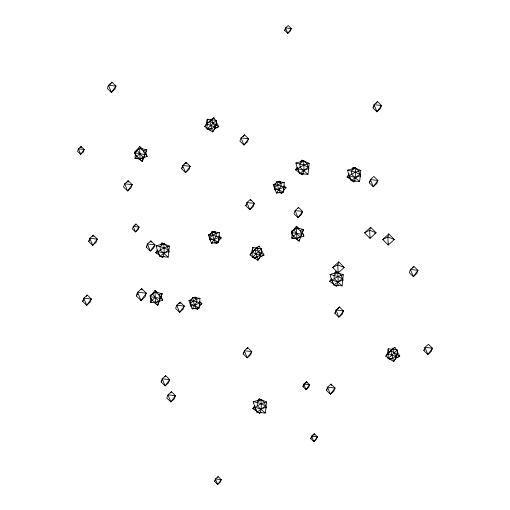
<?xml version="1.0" encoding="UTF-8"?>
<svg xmlns="http://www.w3.org/2000/svg" width="510" height="510" viewBox="0 0 510 510"><rect width="100%" height="100%" fill="white"/><g stroke="black" fill="none" stroke-linecap="round" stroke-linejoin="round"><path stroke-width="0.76" d="M207.36 125.218L206.901 123.828L207.207 119.193L216.348 120.347C216.846 124.523 215.124 128.686 212.657 131.969L208.756 129.387L207.028 128.985L206.901 123.828L213.913 117.759L215.392 120.462M391.195 359.773L388.027 358.6L388.206 348.808L397.347 349.968C397.845 354.138 396.123 358.3 393.656 361.59L385.77 356.222L387.874 352.525L388.206 348.808M191.167 306.497L190.332 305.076L190.217 303.648L190.734 300.645L192.703 297.381L199.99 298.312L199.219 308.014L192.168 308.933L188.955 300.658L191.741 299.134M210.547 240.777L209.706 239.356L209.597 237.928L210.114 234.925L212.083 231.661L219.37 232.592L218.599 242.295L211.542 243.213L208.329 234.938L211.114 233.414M275.413 190.625L274.578 189.197L274.463 187.776L274.979 184.773L276.949 181.503L284.236 182.44L283.464 192.136L276.414 193.06L273.201 184.786L275.986 183.262M168.784 252.265L169.371 246.075L162.027 242.926L160.656 244.583L156.085 245.782L157.66 251.328L159.834 256.358L168.16 257.187L168.976 251.251L167.21 246.553L163.895 243.601L160.656 244.583M265.914 408.159L266.5 401.969L259.156 398.82L257.786 400.478L253.215 401.676L254.783 407.222L256.963 412.246L265.283 413.081L266.105 407.139L264.333 402.447L261.024 399.496L257.786 400.478M308.575 169.486L309.156 163.296L301.812 160.146L300.447 161.804L295.876 163.002L297.445 168.542L299.619 173.572L307.944 174.407L308.76 168.466L306.994 163.774L303.686 160.822L300.447 161.804M334.656 284.899L336.186 286.193C339.297 282.361 337.639 276.841 337.837 272.276L330.027 274.456L331.602 280.003L333.776 285.026L342.102 285.861L343.313 274.75L339.048 273.226M360.181 176.613L360.761 170.423L353.417 167.274L352.053 168.931L347.482 170.136L349.05 175.676L351.224 180.706L359.55 181.534L360.366 175.599L358.6 170.907L355.291 167.956L352.053 168.931M199.142 306.14L199.678 302.8L193.354 300.919L188.955 300.658M218.522 240.42L219.058 237.08L212.727 235.206L208.329 234.938M284.236 182.44L280.921 183.326L277.599 185.047L274.463 187.776L283.464 192.136L283.923 186.921L277.599 185.047L273.201 184.786M143.157 157.195L142.366 161.504L138.969 158.91L134.952 158.463L135.367 154.734L134.755 151.591L139.6 148.257L146.823 149.832L142.366 161.504L139.313 158.737M158.431 301.703L157.775 305.292L154.371 302.698L150.361 302.251L150.769 298.516L150.157 295.379L155.008 292.045L162.231 293.613L157.775 305.292L154.715 302.526M299.395 239.745L299.134 241.185L295.73 238.591L291.72 238.144L292.134 234.409L291.516 231.266L296.367 227.932L303.59 229.506L299.134 241.185L296.074 238.412M342.726 280.94L342.918 279.92L341.152 275.228L338.391 272.767M192.436 298.752L192.703 297.381L196.675 299.198L199.99 298.312M211.816 233.032L212.083 231.661L216.049 233.484L219.37 232.592M261.751 250.856L260.298 256.575L257.907 260.336L250.027 254.962L252.125 251.264L252.463 247.554L261.604 248.714L261.751 250.856L264.027 255.006L259.947 256.925L257.907 260.336L254.93 249.396L259.163 246.12L260.642 248.823M338.748 261.872L337.786 264.919L338.13 273.003L344.218 267.425L338.748 261.872L332.66 267.457L338.13 273.003L338.512 271.792M370.63 227.237L369.673 230.278L370.011 238.368L376.099 232.783L370.63 227.237L364.542 232.821L370.011 238.368L370.394 237.15M388.83 233.905L387.874 236.952L388.212 245.042L394.3 239.458L388.83 233.905L382.742 239.49L388.212 245.042L388.594 243.825M136.297 152.018L136.992 149.978L139.612 146.555L142.449 149.13M151.929 295.124L152.394 293.766L155.014 290.343L157.858 292.912M293.295 231.017L293.76 229.659L296.38 226.236L299.217 228.805M88.651 241.459L89.779 238.285L93.247 235.161L97.263 239.107L96.135 242.288L92.673 245.406L88.651 241.459L89.569 240.204M82.658 301.346L83.787 298.165L87.255 295.048L91.271 298.994L90.142 302.175L86.681 305.292L82.658 301.346L83.576 300.084M146.274 247.152L147.403 243.978L150.864 240.854L154.887 244.806L153.759 247.981L150.297 251.105L146.274 247.152L147.192 245.897M136.297 295.921L137.611 292.224L141.646 288.59L146.332 293.186L145.012 296.89L140.977 300.524L136.297 295.921L137.63 294.091M181.522 168.67L182.65 165.489L186.118 162.371L190.134 166.317L189.006 169.498L185.544 172.616L181.522 168.67L182.44 167.407M284.663 30.364L285.53 27.91L288.207 25.5L291.312 28.547L290.439 31.002L287.767 33.405L284.663 30.364L285.549 29.146M161.071 381.971L162.199 378.79L165.667 375.672L169.69 379.618L168.555 382.8L165.093 385.917L161.071 381.971L161.989 380.709M245.769 205.708L246.897 202.534L250.359 199.416L254.382 203.362L253.253 206.537L249.792 209.661L245.769 205.708L246.687 204.453M243.174 353.927L244.309 350.746L247.771 347.629L251.793 351.575L250.665 354.756L247.197 357.873L243.174 353.927L244.099 352.665M214.576 481.453L215.443 478.998L218.121 476.595L221.225 479.636L220.352 482.09L217.674 484.5L214.576 481.453L215.462 480.235M369.253 182.771L370.381 179.596L373.849 176.473L377.865 180.425L376.737 183.6L373.275 186.724L369.253 182.771L370.171 181.515M302.927 386.58L303.794 384.126L306.472 381.722L309.576 384.769L308.703 387.224L306.025 389.627L302.927 386.58L303.813 385.369M334.84 313.255L335.969 310.074L339.43 306.956L343.453 310.902L342.325 314.083L338.857 317.201L334.84 313.255L335.758 311.992M326.387 390.367L327.516 387.192L330.984 384.068L335 388.021L333.871 391.195L330.41 394.319L326.387 390.367L327.305 389.111M310.724 438.606L311.597 436.152L314.268 433.742L317.373 436.789L316.5 439.244L313.828 441.654L310.724 438.606L312.05 436.783M423.829 350.574L424.957 347.393L428.425 344.275L432.442 348.222L431.313 351.403L427.852 354.52L423.829 350.574L424.747 349.312M138.312 149.564L136.992 149.978L134.742 152.911L135.367 154.734L136.839 156.717L140.078 158.706L143.59 157.641L144.7 154.626L145.803 153.395L145.605 152.656L146.823 149.832L143.329 150.839L139.6 148.257L140.078 158.706L138.969 158.91L138.803 158.278M153.714 293.352L152.394 293.766L150.144 296.699L150.769 298.516L152.248 300.505L155.486 302.487L158.992 301.423L160.102 298.407L161.205 297.177L161.013 296.438L162.231 293.613L158.731 294.627L155.008 292.045L155.486 302.487L154.371 302.698L162.531 300.288L161.013 296.438M300.358 237.316L301.461 234.3L302.57 233.07L302.373 232.33L303.896 236.181L296.845 238.38L295.73 238.591L300.358 237.316L296.463 233.299L293.76 229.659L291.51 232.592L292.134 234.409L293.607 236.391L296.845 238.38L296.367 227.932L300.09 230.514L302.57 233.07L303.896 236.181M302.679 231.623L303.59 229.506L302.067 229.43M208.188 128.992L204.771 126.601L206.875 122.904L207.207 119.193L208.558 119.691M214.034 242.581L216.922 243.601L218.038 241.714M194.661 308.301L197.542 309.321L198.288 308.065M278.906 192.429L281.788 193.449L282.534 192.187M214.697 128.565L212.657 131.969L209.674 121.036L218.777 126.646L214.697 128.565L218.777 126.646L216.501 122.489M397.5 352.11L399.776 356.26L396.04 357.829L393.656 361.59L390.673 350.657L394.906 347.38L396.391 350.083M161.185 244.233L162.027 242.926M300.556 162.103L301.812 160.146M352.161 169.237L353.417 167.274M335.127 272.907L335.969 271.601L337.199 272.251M257.474 401.434L259.156 398.82M157.386 250.085L155.671 252.654L159.12 254.981M295.876 163.002L303.852 165.036L308.187 167.223L299.619 173.572L299.485 172.584L295.456 169.875L297.171 167.299M349.203 173.789L347.061 177.002L351.09 179.718L351.224 180.706L359.792 174.35L355.457 172.17L347.482 170.136M330.027 274.456L338.009 276.497L342.344 278.677L333.776 285.026L333.642 284.044L329.613 281.329L331.328 278.76M254.943 405.335L252.801 408.548L256.823 411.264L254.783 407.222L261.197 403.716L266.5 401.969M215.041 128.214L214.786 126.665L216.03 124.905L216.348 120.347L207.028 128.985L211.803 128.667L214.786 126.665L211.682 119.563L206.901 123.828L204.771 126.601M254.005 257.754L257.053 257.027L260.036 255.032L261.286 253.266L261.604 248.714L252.278 257.346L255.453 258.519M396.04 357.829L395.779 356.286L397.029 354.52L397.347 349.968L388.027 358.6L392.802 358.288L395.779 356.286L392.681 349.184L391.501 349.605M110.096 84.673L111.932 82.155L115.955 86.101L114.826 89.282L111.358 92.399L107.342 88.453L108.471 85.272L111.932 82.155M80.217 147.658L81.103 146.446L84.207 149.494L83.334 151.948L80.656 154.351L77.558 151.304L78.425 148.85L81.103 146.446L81.657 147.817M126.767 182.593L128.144 180.706L132.166 184.652L131.038 187.833L127.57 190.95L123.554 187.004L124.682 183.823L128.144 180.706L128.724 182.127M92.329 236.423L93.247 235.161L93.821 236.589M134.621 225.847L135.953 224.03L139.052 227.071L138.184 229.525L135.507 231.935L132.409 228.888L133.276 226.434L135.953 224.03M86.337 296.304L87.255 295.048M184.741 164.258L186.118 162.371L186.692 163.793M149.946 242.116L150.864 240.854L151.445 242.282M243.13 136.693L244.507 134.806L248.529 138.752L247.401 141.933L243.933 145.05L239.917 141.104L241.045 137.923L244.507 134.806M140.754 289.814L141.646 288.59L142.207 289.973M178.825 303.998L180.202 302.111L184.225 306.057L183.096 309.238L179.635 312.356L175.612 308.41L176.74 305.229L180.202 302.111L180.782 303.533M164.749 376.935L165.667 375.672M297.668 208.717L298.586 207.462L302.608 211.408L301.48 214.589L298.012 217.706L293.99 213.76L295.124 210.579L298.586 207.462M373.339 107.234L374.257 105.978M376.093 103.46L377.476 101.566L381.493 105.513L380.364 108.694L376.903 111.811L372.88 107.865L374.008 104.684L377.476 101.566M170.531 392.968L171.449 391.712L175.465 395.658L174.337 398.833L170.875 401.956L166.853 398.01L167.981 394.829L171.449 391.712M246.853 348.885L247.771 347.629M337.594 309.474L339.43 306.956M217.234 477.806L218.121 476.595M305.139 383.545L306.472 381.722L307.026 383.093M412.501 268.266L413.878 266.379L417.9 270.325L416.772 273.507L413.31 276.624L409.288 272.678L410.416 269.497L413.878 266.379M312.936 435.565L314.268 433.742L314.829 435.119M250.027 254.962L254.93 249.396L264.027 255.006L259.947 256.925M385.77 356.222L390.673 350.657L399.776 356.26L395.69 358.179M334.598 273.258L335.969 271.601M160.714 256.23L162.244 257.518C165.355 253.687 163.697 248.166 163.895 243.601L160.019 246.604L156.085 245.782M257.333 411.691L259.367 413.406C262.484 409.575 260.827 404.054 261.024 399.496L257.148 402.498L253.215 401.676M218.414 241.083L221.289 237.889L219.204 235.945M283.279 190.931L286.155 187.731L284.076 185.787M199.04 306.803L201.915 303.609L199.831 301.665M137.26 158.355L134.952 158.463L139.695 153.625L144.7 154.626L143.329 150.839L145.803 153.395L147.129 156.5L138.969 158.91M151.897 302.175L150.361 302.251L155.097 297.406L160.102 298.407L158.731 294.627L161.205 297.177L162.531 300.288M294.799 237.991L291.72 238.144L296.463 233.299L301.461 234.3L300.09 230.514L303.59 229.506M258.137 248.657L256.932 247.93L252.15 252.189L252.278 257.346L257.053 257.027M388.359 354.839L387.893 353.443L392.681 349.184M304.891 161.772L303.686 160.822L299.803 163.825L300.18 167.395L307.944 174.407M356.496 168.906L355.291 167.956L351.409 170.952L351.785 174.522L359.55 181.534M337.837 272.276L333.961 275.279L334.337 278.849L342.102 285.861M256.963 412.246L265.525 405.896L261.197 403.716L257.148 402.498L257.518 406.068L265.283 413.081M295.456 169.875L303.852 165.036L309.156 163.296M277.976 182.013L279.27 181.139L280.353 181.987M213.11 232.165L214.404 231.298L215.488 232.139M329.613 281.329L338.009 276.497L343.313 274.75M210.579 119.786L213.913 117.759M219.944 238.705L221.289 237.889L219.058 237.08L213.83 239.783L211.542 243.213L212.727 242.62M255.829 248.147L259.163 246.12M200.57 304.425L201.915 303.609L199.678 302.8L194.45 305.503L192.168 308.933L193.347 308.34M391.578 349.407L394.906 347.38M162.244 257.518L164.054 256.422M303.845 173.642L302.028 174.732L299.995 173.017M355.451 180.769L353.634 181.866L351.6 180.145M336.186 286.193L338.602 284.733M259.367 413.406L261.184 412.316M212.083 231.661L213.83 239.783L215.564 242.562L216.705 241.976M192.703 297.381L194.45 305.503L196.191 308.282L197.325 307.689M277.593 192.468L276.414 193.06L281.144 186.061L280.921 183.326L276.949 181.503C277.905 185.64 277.867 190.867 281.788 193.449M364.542 232.821L369.673 230.278L376.099 232.783L374.818 233.421M382.742 239.49L387.874 236.952L394.3 239.458M332.66 267.457L337.786 264.919L344.218 267.425M308.76 168.466L303.82 170.455L297.445 168.542L299.485 172.584M168.976 251.251L164.029 253.24L159.834 256.358L159.7 255.37M360.366 175.599L355.419 177.588L349.05 175.676L347.061 177.002L348.591 177.333M342.918 279.92L337.971 281.915L331.602 280.003L333.298 283.369M266.105 407.139L261.158 409.135L254.783 407.222L252.801 408.548L254.324 408.88M293.76 229.659L295.736 229.028M211.803 128.667L208.756 129.387L210.197 130.152M389.755 359.008L392.802 358.288M360.761 170.423L355.457 172.17L349.05 175.676L351.09 179.718M169.371 246.075L164.067 247.822L155.671 252.654L157.195 252.985M274.578 189.197L278.696 189.631L283.923 186.921L286.155 187.731M209.706 239.356L213.83 239.783L218.599 242.295M190.332 305.076L194.45 305.503L199.219 308.014M143.59 157.641L139.695 153.625L134.742 152.911L136.839 156.717M296.463 233.299L291.51 232.592L293.607 236.391M158.992 301.423L155.097 297.406L150.144 296.699L152.248 300.505M214.786 126.665L210.789 125.632L206.901 123.828M260.298 256.575L260.036 255.032L256.045 253.993L252.15 252.189L252.463 247.554L253.814 248.058M395.779 356.286L391.788 355.253L387.893 353.443M215.564 242.562L216.922 243.601M196.191 308.282L197.542 309.321M196.108 297.859L195.024 297.018L196.101 298.063M163.895 243.601L165.1 244.558M261.024 399.496L262.229 400.446M168.16 257.187L160.395 250.174L160.019 246.604L164.067 247.822L168.402 250.002L164.029 253.24L157.66 251.328L159.356 254.694M279.27 181.139L280.347 182.191M214.404 231.298L215.475 232.343M296.38 226.236L298.375 228.193M139.612 146.555L141.608 148.518M155.014 290.343L157.016 292.306M136.992 149.978L139.695 153.625M152.394 293.766L155.097 297.406M352.971 180.572L353.634 181.866C356.745 178.035 355.087 172.514 355.291 167.956M301.365 173.445L302.028 174.732C305.139 170.901 303.482 165.38 303.686 160.822M256.932 247.93L260.036 255.032M291.516 231.266L292.128 232.636M150.157 295.379L150.762 296.743M330.984 384.068L331.557 385.496M250.359 199.416L250.939 200.838M145.605 152.656L147.129 156.5M216.272 236.219L213.83 239.783L209.597 237.928L212.727 235.206L216.049 233.484L216.272 236.219M196.898 301.939L194.45 305.503L190.217 303.648L193.354 300.919L196.675 299.198L196.898 301.939M115.955 86.101L111.358 92.399L108.471 85.272L115.955 86.101M84.207 149.494L80.656 154.351L78.425 148.85L84.207 149.494M132.166 184.652L127.57 190.95L124.682 183.823L132.166 184.652M97.263 239.107L92.673 245.406L89.779 238.285L97.263 239.107M139.052 227.071L135.507 231.935L133.276 226.434L139.052 227.071M91.271 298.994L86.681 305.292L83.787 298.165L91.271 298.994M190.134 166.317L185.544 172.616L182.65 165.489L190.134 166.317M291.312 28.547L287.767 33.405L285.53 27.91L291.312 28.547M154.887 244.806L150.297 251.105L147.403 243.978L154.887 244.806M248.529 138.752L243.933 145.05L241.045 137.923L248.529 138.752M146.332 293.186L140.977 300.524L137.611 292.224L146.332 293.186M254.382 203.362L249.792 209.661L246.897 202.534L254.382 203.362M184.225 306.057L179.635 312.356L176.74 305.229L184.225 306.057M169.69 379.618L165.093 385.917L162.199 378.79L169.69 379.618M302.608 211.408L298.012 217.706L295.124 210.579L302.608 211.408M381.493 105.513L376.903 111.811L374.008 104.684L381.493 105.513M175.465 395.658L170.875 401.956L167.981 394.829L175.465 395.658M251.793 351.575L247.197 357.873L244.309 350.746L251.793 351.575M377.865 180.425L373.275 186.724L370.381 179.596L377.865 180.425M343.453 310.902L338.857 317.201L335.969 310.074L343.453 310.902M221.225 479.636L217.674 484.5L215.443 478.998L221.225 479.636M309.576 384.769L306.025 389.627L303.794 384.126L309.576 384.769M417.9 270.325L413.31 276.624L410.416 269.497L417.9 270.325M335 388.021L330.41 394.319L327.516 387.192L335 388.021M317.373 436.789L313.828 441.654L311.597 436.152L317.373 436.789M432.442 348.222L427.852 354.52L424.957 347.393L432.442 348.222"/></g></svg>
